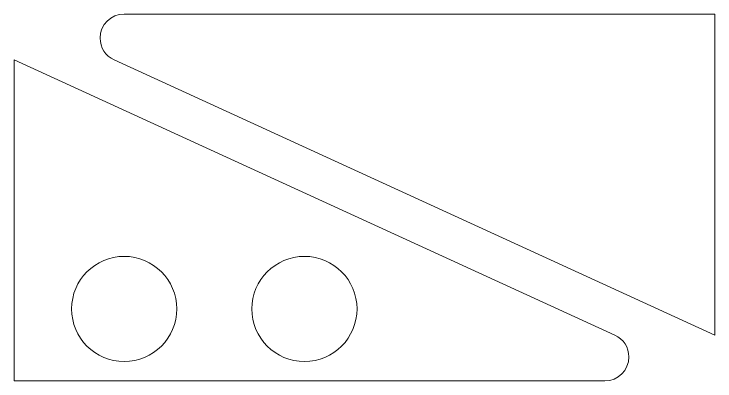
# Model space of a CAD drawing. Header units: inches. Extents: x 0.3 to 10.08, y -5.3 to -0.21.
# Drawn here: x 0.495 to 3.412, y -5.301 to -3.773 of the extents above; entities that cross this region are included whole.
import ezdxf

# ---------------------------------------------------------------- set-up
doc = ezdxf.new("R2010")
doc.units = ezdxf.units.IN
doc.header["$MEASUREMENT"] = 0
doc.layers.add('Layer 1', color=7, linetype='Continuous')

# ---------------------------------------------------------------- blocks, each defined once
blk = doc.blocks.new('block 330')
at = {"layer": 'Layer 1', "color": 7, "lineweight": 15, "true_color": 0xffffff}
blk.add_open_spline([(1.1722, -5.0009), (1.1722, -4.88), (1.0743, -4.7821), (0.9534, -4.7821), (0.8326, -4.7821), (0.7347, -4.88), (0.7347, -5.0009), (0.7347, -5.1217), (0.8326, -5.2196), (0.9534, -5.2196), (1.0743, -5.2196), (1.1722, -5.1217), (1.1722, -5.0009), (1.1722, -5.0009), (1.1722, -5.0009), (1.1722, -5.0009)], degree=3, knots=[0, 0, 0, 0, 1, 1, 1, 2, 2, 2, 3, 3, 3, 4, 4, 4, 5, 5, 5, 5], dxfattribs=at)
blk = doc.blocks.new('block 331')
at = {"layer": 'Layer 1', "color": 7, "lineweight": 15, "true_color": 0xffffff}
blk.add_lwpolyline([(0.4951, -5.3009), (2.9534, -5.3009)], dxfattribs=at)
blk = doc.blocks.new('block 332')
at = {"layer": 'Layer 1', "color": 7, "lineweight": 15, "true_color": 0xffffff}
blk.add_lwpolyline([(0.4951, -3.9641), (0.4951, -5.3009)], dxfattribs=at)
blk = doc.blocks.new('block 333')
at = {"layer": 'Layer 1', "color": 7, "lineweight": 15, "true_color": 0xffffff}
blk.add_lwpolyline([(2.9951, -5.11), (0.4951, -3.9641)], dxfattribs=at)
blk = doc.blocks.new('block 334')
at = {"layer": 'Layer 1', "color": 7, "lineweight": 15, "true_color": 0xffffff}
blk.add_open_spline([(2.9534, -5.3009), (3.0087, -5.3009), (3.0534, -5.2561), (3.0534, -5.2009), (3.0534, -5.1618), (3.0306, -5.1262), (2.9951, -5.11)], degree=3, knots=[0, 0, 0, 0, 1, 1, 1, 2, 2, 2, 2], dxfattribs=at)
blk = doc.blocks.new('block 335')
at = {"layer": 'Layer 1', "color": 7, "lineweight": 15, "true_color": 0xffffff}
blk.add_open_spline([(1.9222, -5.0009), (1.9222, -4.88), (1.8243, -4.7821), (1.7034, -4.7821), (1.5826, -4.7821), (1.4847, -4.88), (1.4847, -5.0009), (1.4847, -5.1217), (1.5826, -5.2196), (1.7034, -5.2196), (1.8243, -5.2196), (1.9222, -5.1217), (1.9222, -5.0009), (1.9222, -5.0009), (1.9222, -5.0009), (1.9222, -5.0009)], degree=3, knots=[0, 0, 0, 0, 1, 1, 1, 2, 2, 2, 3, 3, 3, 4, 4, 4, 5, 5, 5, 5], dxfattribs=at)
blk = doc.blocks.new('block 336')
at = {"layer": 'Layer 1', "color": 7, "lineweight": 15, "true_color": 0xffffff}
blk.add_lwpolyline([(3.4116, -3.7732), (0.9533, -3.7732)], dxfattribs=at)
blk = doc.blocks.new('block 337')
at = {"layer": 'Layer 1', "color": 7, "lineweight": 15, "true_color": 0xffffff}
blk.add_lwpolyline([(3.4116, -5.11), (3.4116, -3.7732)], dxfattribs=at)
blk = doc.blocks.new('block 338')
at = {"layer": 'Layer 1', "color": 7, "lineweight": 15, "true_color": 0xffffff}
blk.add_lwpolyline([(0.9116, -3.9641), (3.4116, -5.11)], dxfattribs=at)
blk = doc.blocks.new('block 339')
at = {"layer": 'Layer 1', "color": 7, "lineweight": 15, "true_color": 0xffffff}
blk.add_open_spline([(0.9533, -3.7732), (0.8981, -3.7732), (0.8533, -3.818), (0.8533, -3.8732), (0.8533, -3.9123), (0.8761, -3.9478), (0.9116, -3.9641)], degree=3, knots=[0, 0, 0, 0, 1, 1, 1, 2, 2, 2, 2], dxfattribs=at)

msp = doc.modelspace()

# ---------------------------------------------------------------- block references
at = {"layer": 'Layer 1'}
for name in ['block 339', 'block 336', 'block 337', 'block 332', 'block 333', 'block 338', 'block 330', 'block 335', 'block 334', 'block 331']:
    msp.add_blockref(name, (0, 0), dxfattribs=at)

doc.saveas('drawing.dxf')
